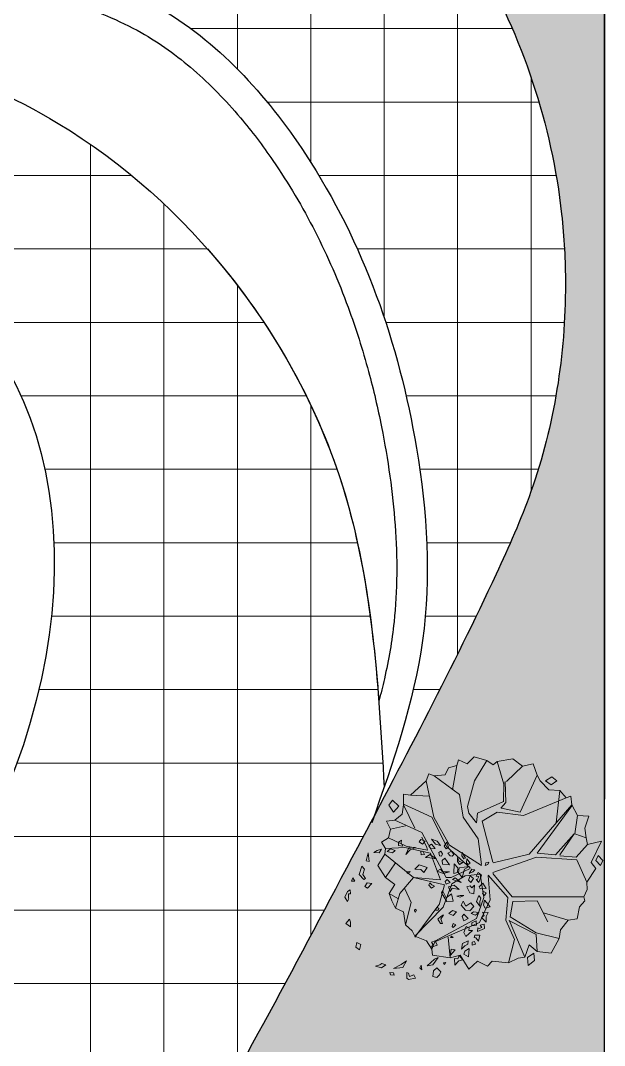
# Model space of a CAD drawing. Header units: inches. Extents: x -12 to 20935469, y -1604 to 24729220.
# Drawn here: x 20897704.7 to 20897800.1, y 24710458.7 to 24710626.2 of the extents above; entities that cross this region are included whole.
import ezdxf

# ---------------------------------------------------------------- set-up
doc = ezdxf.new("R2010")
doc.units = ezdxf.units.IN
doc.header["$LTSCALE"] = 0.03
doc.header["$MEASUREMENT"] = 0
doc.linetypes.add('ACAD_ISO08W100', pattern=[36, 24, -3, 6, -3])
for name, color, linetype, lineweight in [('green_.25', 82, 'Continuous', 0), ('Grid Line', 252, 'Continuous', 18), ('Hatch', 253, 'Continuous', 15), ('hatch-1', 253, 'Continuous', 5), ('ILLUSTR-TREE', 74, 'Continuous', 0), ('Main Wall', 7, 'Continuous', 30), ('wind.', 150, 'Continuous', 20)]:
    doc.layers.add(name, color=color, linetype=linetype, lineweight=lineweight)
doc.styles.add('ATTR', font='romans.shx', dxfattribs={"width": 0.8, "height": 0.7})

# ---------------------------------------------------------------- blocks, each defined once
blk = doc.blocks.new('fff')
at = {"layer": 'Grid Line', "color": 252, "linetype": 'ACAD_ISO08W100', "lineweight": 9, "ltscale": 80, "true_color": 0x939598}
blk.add_line((20832773.78, 24723521.1), (20832773.78, 24724698.78), dxfattribs=at)
blk = doc.blocks.new('GRN1')
at = {"layer": 'ILLUSTR-TREE', "true_color": 0x30441d}
h = blk.add_hatch(color=89, dxfattribs=at)
h.paths.add_polyline_path([(0.2571, -0.0526), (0.2603, -0.0695), (0.2735, -0.0695), (0.2817, -0.0569), (0.2702, -0.059)])
h.paths.add_polyline_path([(0.2406, -0.0821), (0.2308, -0.0927), (0.2357, -0.1137), (0.2472, -0.1011)])
h.paths.add_polyline_path([(0.1897, 0.2148), (0.1848, 0.2064), (0.1914, 0.2), (0.2078, 0.2021)])
h.paths.add_polyline_path([(0.193, 0.1853), (0.1848, 0.1727), (0.1963, 0.1642), (0.2127, 0.1642), (0.1963, 0.1706)])
h.paths.add_polyline_path([(0.1864, 0.1053), (0.2012, 0.1032), (0.2094, 0.1137), (0.1831, 0.1327)])
h.paths.add_polyline_path([(0.2603, 0.0969), (0.2653, 0.0779), (0.285, 0.0611), (0.2768, 0.0842)])
h.paths.add_polyline_path([(0.2078, 0.08), (0.2242, 0.0547), (0.2127, 0.0379), (0.2111, 0.0547)])
h.paths.add_polyline_path([(0.2521, -0.0021), (0.2538, -0.0274), (0.2242, -0.04), (0.2423, -0.0232)])
h.paths.add_polyline_path([(0.2653, 0.0253), (0.2751, 0.0126), (0.2833, 0.019), (0.2768, 0.0358)])
h.paths.add_polyline_path([(0.2373, 0.0274), (0.2357, 0.019), (0.2226, 0.0211), (0.2242, 0.0337)])
h.paths.add_polyline_path([(0.2488, 0.0758), (0.2472, 0.059), (0.2587, 0.0505), (0.2653, 0.0611)])
h.paths.add_polyline_path([(0.2094, 0.1958), (0.2078, 0.1895), (0.2193, 0.1811), (0.2324, 0.1832)])
h.paths.add_polyline_path([(0.2291, 0.1263), (0.2193, 0.1348), (0.2176, 0.1432), (0.2242, 0.1495), (0.2373, 0.1411)])
h.paths.add_polyline_path([(0.2373, 0.099), (0.2275, 0.1053), (0.2176, 0.1011), (0.2193, 0.0927), (0.2324, 0.0905)])
h.paths.add_polyline_path([(0.2538, 0.1284), (0.2472, 0.12), (0.2571, 0.1116), (0.2735, 0.1221)])
h.paths.add_polyline_path([(0.1963, -0.1853), (0.1996, -0.1979), (0.2308, -0.1895)])
h.paths.add_polyline_path([(0.2456, -0.1369), (0.2308, -0.1453), (0.2324, -0.1663), (0.2406, -0.1537)])
h.paths.add_polyline_path([(0.0402, 0.1474), (0.0386, 0.1221), (0.0731, 0.1011), (0.0813, 0.1053), (0.0534, 0.12), (0.0682, 0.1411)])
h.paths.add_polyline_path([(0.0731, 0.278), (0.0616, 0.2716), (0.0698, 0.2632), (0.078, 0.2674)])
h.paths.add_polyline_path([(-0.2275, -0.0884), (-0.2226, -0.0526), (-0.1963, -0.0379), (-0.2111, -0.059)])
h.paths.add_polyline_path([(0.0205, 0.2527), (0.0386, 0.24), (0.0616, 0.2485), (0.0517, 0.2569), (0.0386, 0.2527)])
h.paths.add_polyline_path([(-0.2406, 0.099), (-0.2242, 0.0821), (-0.2357, 0.0695), (-0.2587, 0.0674), (-0.262, 0.0821), (-0.2521, 0.0927)])
h.paths.add_polyline_path([(-0.2324, 0.0232), (-0.2242, 0.0147), (-0.2143, 0.0211)])
h.paths.add_polyline_path([(-0.1307, 0.2358), (-0.1344, 0.2232), (-0.1226, 0.2231), (-0.1198, 0.2319)])
h.paths.add_polyline_path([(-0.1039, 0.2299), (-0.106, 0.2367), (-0.1191, 0.2474), (-0.0951, 0.2536), (-0.0951, 0.2327)])
h.paths.add_polyline_path([(-0.0555, 0.2396), (-0.0585, 0.2217), (-0.0467, 0.2215), (-0.0384, 0.2388)])
h.paths.add_polyline_path([(-0.0771, 0.224), (-0.1, 0.1981), (-0.0846, 0.1897), (-0.0609, 0.1985), (-0.0663, 0.2109), (-0.0766, 0.2096)])
h.paths.add_polyline_path([(-0.216, 0.0442), (-0.2127, 0.0674), (-0.1831, 0.0884), (-0.1897, 0.0737)])
h.paths.add_polyline_path([(-0.1421, 0.0611), (-0.1339, 0.0842), (-0.1174, 0.0758), (-0.1224, 0.0611), (-0.1306, 0.0674)])
h.paths.add_polyline_path([(-0.1812, 0.2081), (-0.1707, 0.1899), (-0.1581, 0.1935), (-0.1472, 0.2104)])
h.paths.add_polyline_path([(-0.2132, 0.1534), (-0.187, 0.1527), (-0.1886, 0.166), (-0.1749, 0.1708), (-0.1924, 0.186), (-0.1969, 0.1696)])
h.paths.add_polyline_path([(-0.15, 0.1808), (-0.1283, 0.1846), (-0.118, 0.2068), (-0.1309, 0.2058), (-0.1372, 0.1936)])
h.paths.add_polyline_path([(-0.1536, 0.1558), (-0.1749, 0.1348), (-0.1503, 0.139)])
h.paths.add_polyline_path([(-0.1043, 0.1474), (-0.1043, 0.1369), (-0.0994, 0.1411)])
h.paths.add_polyline_path([(-0.2028, 0.1179), (-0.2111, 0.1116), (-0.2045, 0.1095)])
h.paths.add_polyline_path([(-0.0205, 0.099), (-0.032, 0.0863), (-0.0485, 0.0969), (-0.0485, 0.1053), (-0.032, 0.099), (-0.014, 0.1095)])
h.paths.add_polyline_path([(0.0189, 0.2295), (0.0008, 0.2127), (0.0041, 0.1958), (0.0238, 0.179), (0.0402, 0.1874), (0.0205, 0.1979), (0.0337, 0.2169)])
h.paths.add_polyline_path([(-0.0287, 0.2064), (-0.0386, 0.1895), (-0.0205, 0.1832), (-0.0123, 0.1895)])
h.paths.add_polyline_path([(-0.0534, 0.1579), (-0.0649, 0.1474), (-0.06, 0.1432), (-0.0485, 0.1474)])
h.paths.add_polyline_path([(0.0178, 0.294), (0.0123, 0.2737), (0.0238, 0.2674), (0.0435, 0.2716)])
h.paths.add_polyline_path([(-0.0435, 0.278), (-0.0255, 0.259), (-0.0172, 0.2695), (-0.0041, 0.2632), (-0.0057, 0.2864), (-0.0205, 0.278)])
h.paths.add_polyline_path([(-0.0808, 0.244), (-0.0685, 0.2712), (-0.0515, 0.2704), (-0.056, 0.254), (-0.0646, 0.2603), (-0.0686, 0.2503), (-0.0653, 0.2447)])
h.paths.add_polyline_path([(0.0041, 0.0021), (-0.0041, -0.0021), (0.0008, -0.0063), (0.0074, -0.0042)])
h.paths.add_polyline_path([(0.0041, 0.0884), (0.0107, 0.0905), (0.0156, 0.0821), (0.0041, 0.0779)])
h.paths.add_polyline_path([(-0.0025, 0.16), (-0.0172, 0.1474), (-0.009, 0.1306), (0.0025, 0.1453)])
h.paths.add_polyline_path([(-0.0057, 0.2485), (-0.0156, 0.2358), (-0.009, 0.219), (-0.0025, 0.2274)])
h.paths.add_polyline_path([(0.0616, 0.1895), (0.055, 0.1748), (0.06, 0.1621), (0.0616, 0.1748)])
h.paths.add_polyline_path([(0.1634, 0.2337), (0.1552, 0.2253), (0.1486, 0.2106), (0.1667, 0.2211)])
h.paths.add_polyline_path([(0.1552, 0.1327), (0.1486, 0.1095), (0.1585, 0.0821), (0.1667, 0.0969), (0.1552, 0.1053)])
h.paths.add_polyline_path([(0.0994, 0.0737), (0.0912, 0.0611), (0.1027, 0.0505), (0.1125, 0.0547), (0.1043, 0.0632)])
h.paths.add_polyline_path([(0.1569, -0.0232), (0.1486, -0.0316), (0.1552, -0.0379)])
h.paths.add_polyline_path([(0.1536, 0.0316), (0.1651, 0.019), (0.1667, -0.0042), (0.1831, 0.0126), (0.1733, 0.0442)])
h.paths.add_polyline_path([(0.1027, 0.2316), (0.0682, 0.2295), (0.0731, 0.2127), (0.0961, 0.2021), (0.101, 0.2148), (0.0928, 0.2211)])
h.paths.add_polyline_path([(0.1289, 0.2274), (0.1142, 0.2169), (0.1224, 0.2085), (0.1404, 0.2148)])
h.paths.add_polyline_path([(0.0862, 0.1706), (0.0912, 0.1432), (0.078, 0.1348), (0.0961, 0.1284), (0.1027, 0.1516)])
h.paths.add_polyline_path([(0.1339, 0.1832), (0.1667, 0.1916), (0.1766, 0.2106), (0.1716, 0.1706), (0.1519, 0.1685)])
h.paths.add_polyline_path([(0.1257, 0.1453), (0.1142, 0.179), (0.1322, 0.1558)])
h.paths.add_polyline_path([(0.1536, 0.1642), (0.1486, 0.1495), (0.1881, 0.1516), (0.1716, 0.1663)])
h.paths.add_polyline_path([(0.1142, 0.1348), (0.1076, 0.12), (0.1174, 0.1158), (0.1257, 0.1242)])
h.paths.add_polyline_path([(0.0879, 0.2548), (0.0912, 0.2611), (0.0895, 0.278), (0.1109, 0.2653), (0.0961, 0.2506)])
h.paths.add_polyline_path([(0.1142, 0.2485), (0.1421, 0.259), (0.1536, 0.2464), (0.1388, 0.2379), (0.1371, 0.2485), (0.1273, 0.2443), (0.1257, 0.2379)])
h.paths.add_polyline_path([(-0.2521, -0.0084), (-0.2653, -0.0021), (-0.2702, -0.0295), (-0.2653, -0.0358), (-0.2423, -0.0358), (-0.2456, -0.0295), (-0.2587, -0.0253)])
h.paths.add_polyline_path([(-0.2538, -0.0863), (-0.2439, -0.0884), (-0.2423, -0.1032), (-0.2521, -0.1011)])
h.paths.add_polyline_path([(0.055, -0.2822), (0.0386, -0.2716), (0.0485, -0.2653), (0.0517, -0.2674), (0.0682, -0.2674), (0.0682, -0.259), (0.0846, -0.2611), (0.078, -0.2716)])
h.paths.add_polyline_path([(-0.1322, -0.219), (-0.1536, -0.2232), (-0.1421, -0.2379), (-0.124, -0.2337)])
h.paths.add_polyline_path([(-0.2176, -0.16), (-0.2242, -0.1369), (-0.2127, -0.12), (-0.2078, -0.1348), (-0.2127, -0.1432)])
h.paths.add_polyline_path([(-0.0485, -0.278), (-0.0616, -0.259), (-0.0435, -0.259), (-0.032, -0.2632)])
h.paths.add_polyline_path([(0.1289, -0.2), (0.1257, -0.2064), (0.1454, -0.2253), (0.1782, -0.2148), (0.1667, -0.2043), (0.1454, -0.2106)])
h.paths.add_polyline_path([(0.1191, -0.2548), (0.1322, -0.2506), (0.1191, -0.2422)])
h.paths.add_polyline_path([(0.1092, -0.1748), (0.0912, -0.1916), (0.0977, -0.2021), (0.1125, -0.1937)])
at = {"layer": 'ILLUSTR-TREE', "color": 89, "true_color": 0x30441d}
for p, q in [((-0.0057, 0.2864), (-0.0205, 0.278)), ((-0.0041, 0.2632), (-0.0057, 0.2864)), ((0.0178, 0.294), (0.0123, 0.2737)), ((0.0435, 0.2716), (0.0178, 0.294)), ((-0.1191, 0.2474), (-0.0951, 0.2536)), ((-0.106, 0.2367), (-0.1191, 0.2474)), ((-0.0951, 0.2536), (-0.0951, 0.2327)), ((-0.0808, 0.244), (-0.0685, 0.2712)), ((-0.0653, 0.2447), (-0.0808, 0.244)), ((-0.0646, 0.2603), (-0.0686, 0.2503)), ((-0.0686, 0.2503), (-0.0653, 0.2447)), ((-0.0685, 0.2712), (-0.0515, 0.2704)), ((-0.056, 0.254), (-0.0646, 0.2603)), ((-0.0515, 0.2704), (-0.056, 0.254)), ((-0.0205, 0.278), (-0.0435, 0.278)), ((-0.0435, 0.278), (-0.0255, 0.259)), ((-0.0255, 0.259), (-0.0172, 0.2695)), ((-0.0172, 0.2695), (-0.0041, 0.2632)), ((-0.0057, 0.2485), (-0.0156, 0.2358)), ((-0.0025, 0.2274), (-0.0057, 0.2485)), ((0.0123, 0.2737), (0.0238, 0.2674)), ((0.0386, 0.2527), (0.0205, 0.2527)), ((0.0205, 0.2527), (0.0386, 0.24)), ((0.0238, 0.2674), (0.0435, 0.2716)), ((0.0517, 0.2569), (0.0386, 0.2527)), ((0.0386, 0.24), (0.0616, 0.2485)), ((0.0616, 0.2485), (0.0517, 0.2569)), ((0.0731, 0.278), (0.0616, 0.2716)), ((0.0616, 0.2716), (0.0698, 0.2632)), ((0.0698, 0.2632), (0.078, 0.2674)), ((0.078, 0.2674), (0.0731, 0.278)), ((0.0879, 0.2548), (0.0912, 0.2611)), ((0.0961, 0.2506), (0.0879, 0.2548)), ((0.0895, 0.278), (0.1109, 0.2653)), ((0.0912, 0.2611), (0.0895, 0.278)), ((0.1109, 0.2653), (0.0961, 0.2506)), ((0.1142, 0.2485), (0.1421, 0.259)), ((0.1257, 0.2379), (0.1142, 0.2485)), ((0.1273, 0.2443), (0.1257, 0.2379)), ((0.1371, 0.2485), (0.1273, 0.2443)), ((0.1388, 0.2379), (0.1371, 0.2485)), ((0.1536, 0.2464), (0.1388, 0.2379)), ((0.1421, 0.259), (0.1536, 0.2464)), ((-0.1472, 0.2104), (-0.1812, 0.2081)), ((-0.1812, 0.2081), (-0.1707, 0.1899)), ((-0.1581, 0.1935), (-0.1472, 0.2104)), ((-0.1309, 0.2058), (-0.1372, 0.1936)), ((-0.1307, 0.2358), (-0.1344, 0.2232)), ((-0.1344, 0.2232), (-0.1226, 0.2231)), ((-0.118, 0.2068), (-0.1309, 0.2058)), ((-0.1198, 0.2319), (-0.1307, 0.2358)), ((-0.1283, 0.1846), (-0.118, 0.2068)), ((-0.1226, 0.2231), (-0.1198, 0.2319)), ((-0.1039, 0.2299), (-0.106, 0.2367)), ((-0.0951, 0.2327), (-0.1039, 0.2299)), ((-0.0771, 0.224), (-0.1, 0.1981)), ((-0.0766, 0.2096), (-0.0771, 0.224)), ((-0.0663, 0.2109), (-0.0766, 0.2096)), ((-0.0609, 0.1985), (-0.0663, 0.2109)), ((-0.0555, 0.2396), (-0.0585, 0.2217)), ((-0.0585, 0.2217), (-0.0467, 0.2215)), ((-0.0384, 0.2388), (-0.0555, 0.2396)), ((-0.0467, 0.2215), (-0.0384, 0.2388)), ((-0.0287, 0.2064), (-0.0386, 0.1895)), ((-0.0123, 0.1895), (-0.0287, 0.2064)), ((-0.0156, 0.2358), (-0.009, 0.219)), ((-0.009, 0.219), (-0.0025, 0.2274)), ((0.0189, 0.2295), (0.0008, 0.2127)), ((0.0008, 0.2127), (0.0041, 0.1958)), ((0.0337, 0.2169), (0.0189, 0.2295)), ((0.0205, 0.1979), (0.0337, 0.2169)), ((0.1027, 0.2316), (0.0682, 0.2295)), ((0.0682, 0.2295), (0.0731, 0.2127)), ((0.0731, 0.2127), (0.0961, 0.2021)), ((0.0928, 0.2211), (0.1027, 0.2316)), ((0.101, 0.2148), (0.0928, 0.2211)), ((0.0961, 0.2021), (0.101, 0.2148)), ((0.1289, 0.2274), (0.1142, 0.2169)), ((0.1142, 0.2169), (0.1224, 0.2085)), ((0.1224, 0.2085), (0.1404, 0.2148)), ((0.1404, 0.2148), (0.1289, 0.2274)), ((0.1552, 0.2253), (0.1486, 0.2106)), ((0.1486, 0.2106), (0.1667, 0.2211)), ((0.1634, 0.2337), (0.1552, 0.2253)), ((0.1667, 0.2211), (0.1634, 0.2337)), ((0.1667, 0.1916), (0.1766, 0.2106)), ((0.1766, 0.2106), (0.1716, 0.1706)), ((0.1897, 0.2148), (0.1848, 0.2064)), ((0.1848, 0.2064), (0.1914, 0.2)), ((0.2078, 0.2021), (0.1897, 0.2148)), ((-0.1969, 0.1696), (-0.2132, 0.1534)), ((-0.1924, 0.186), (-0.1969, 0.1696)), ((-0.1749, 0.1708), (-0.1924, 0.186)), ((-0.1886, 0.166), (-0.1749, 0.1708)), ((-0.187, 0.1527), (-0.1886, 0.166)), ((-0.1707, 0.1899), (-0.1581, 0.1935)), ((-0.1372, 0.1936), (-0.15, 0.1808)), ((-0.15, 0.1808), (-0.1283, 0.1846)), ((-0.1, 0.1981), (-0.0846, 0.1897)), ((-0.0846, 0.1897), (-0.0609, 0.1985)), ((-0.0386, 0.1895), (-0.0205, 0.1832)), ((-0.0205, 0.1832), (-0.0123, 0.1895)), ((0.0041, 0.1958), (0.0238, 0.179)), ((0.0402, 0.1874), (0.0205, 0.1979)), ((0.0238, 0.179), (0.0402, 0.1874)), ((0.0616, 0.1895), (0.055, 0.1748)), ((0.055, 0.1748), (0.06, 0.1621)), ((0.06, 0.1621), (0.0616, 0.1748)), ((0.0616, 0.1748), (0.0616, 0.1895)), ((0.1027, 0.1516), (0.0862, 0.1706)), ((0.0862, 0.1706), (0.0912, 0.1432)), ((0.1142, 0.179), (0.1322, 0.1558)), ((0.1257, 0.1453), (0.1142, 0.179)), ((0.1339, 0.1832), (0.1667, 0.1916)), ((0.1519, 0.1685), (0.1339, 0.1832)), ((0.1536, 0.1642), (0.1486, 0.1495)), ((0.1716, 0.1706), (0.1519, 0.1685)), ((0.1716, 0.1663), (0.1536, 0.1642)), ((0.1881, 0.1516), (0.1716, 0.1663)), ((0.193, 0.1853), (0.1848, 0.1727)), ((0.1848, 0.1727), (0.1963, 0.1642)), ((0.1914, 0.2), (0.2078, 0.2021)), ((0.1963, 0.1706), (0.193, 0.1853)), ((0.2127, 0.1642), (0.1963, 0.1706)), ((0.1963, 0.1642), (0.2127, 0.1642)), ((0.2094, 0.1958), (0.2078, 0.1895)), ((0.2078, 0.1895), (0.2193, 0.1811)), ((0.2324, 0.1832), (0.2094, 0.1958)), ((0.2193, 0.1811), (0.2324, 0.1832)), ((-0.2132, 0.1534), (-0.187, 0.1527)), ((-0.1536, 0.1558), (-0.1749, 0.1348)), ((-0.1749, 0.1348), (-0.1503, 0.139)), ((-0.1503, 0.139), (-0.1536, 0.1558)), ((-0.0994, 0.1411), (-0.1043, 0.1474)), ((-0.1043, 0.1474), (-0.1043, 0.1369)), ((-0.1043, 0.1369), (-0.0994, 0.1411)), ((-0.0534, 0.1579), (-0.0649, 0.1474)), ((-0.0649, 0.1474), (-0.06, 0.1432)), ((-0.06, 0.1432), (-0.0485, 0.1474)), ((-0.0485, 0.1474), (-0.0534, 0.1579)), ((-0.0025, 0.16), (-0.0172, 0.1474)), ((-0.0172, 0.1474), (-0.009, 0.1306)), ((-0.009, 0.1306), (0.0025, 0.1453)), ((0.0025, 0.1453), (-0.0025, 0.16)), ((0.0402, 0.1474), (0.0386, 0.1221)), ((0.0386, 0.1221), (0.0731, 0.1011)), ((0.0682, 0.1411), (0.0402, 0.1474)), ((0.0534, 0.12), (0.0682, 0.1411)), ((0.0912, 0.1432), (0.078, 0.1348)), ((0.078, 0.1348), (0.0961, 0.1284)), ((0.0961, 0.1284), (0.1027, 0.1516)), ((0.1142, 0.1348), (0.1076, 0.12)), ((0.1257, 0.1242), (0.1142, 0.1348)), ((0.1174, 0.1158), (0.1257, 0.1242)), ((0.1322, 0.1558), (0.1257, 0.1453)), ((0.1486, 0.1495), (0.1881, 0.1516)), ((0.1552, 0.1327), (0.1486, 0.1095)), ((0.1552, 0.1053), (0.1552, 0.1327)), ((0.2094, 0.1137), (0.1831, 0.1327)), ((0.1831, 0.1327), (0.1864, 0.1053)), ((0.2176, 0.1432), (0.2242, 0.1495)), ((0.2193, 0.1348), (0.2176, 0.1432)), ((0.2291, 0.1263), (0.2193, 0.1348)), ((0.2242, 0.1495), (0.2373, 0.1411)), ((0.2373, 0.1411), (0.2291, 0.1263)), ((0.2538, 0.1284), (0.2472, 0.12)), ((0.2735, 0.1221), (0.2538, 0.1284)), ((0.2571, 0.1116), (0.2735, 0.1221)), ((-0.262, 0.0821), (-0.2521, 0.0927)), ((-0.2587, 0.0674), (-0.262, 0.0821)), ((-0.2521, 0.0927), (-0.2406, 0.099)), ((-0.2406, 0.099), (-0.2242, 0.0821)), ((-0.2242, 0.0821), (-0.2357, 0.0695)), ((-0.2127, 0.0674), (-0.1831, 0.0884)), ((-0.2028, 0.1179), (-0.2111, 0.1116)), ((-0.2111, 0.1116), (-0.2045, 0.1095)), ((-0.2045, 0.1095), (-0.2028, 0.1179)), ((-0.1831, 0.0884), (-0.1897, 0.0737)), ((-0.1421, 0.0611), (-0.1339, 0.0842)), ((-0.1339, 0.0842), (-0.1174, 0.0758)), ((-0.0485, 0.1053), (-0.032, 0.099)), ((-0.0485, 0.0969), (-0.0485, 0.1053)), ((-0.032, 0.0863), (-0.0485, 0.0969)), ((-0.032, 0.099), (-0.014, 0.1095)), ((-0.0205, 0.099), (-0.032, 0.0863)), ((-0.014, 0.1095), (-0.0205, 0.099)), ((0.0041, 0.0884), (0.0107, 0.0905)), ((0.0041, 0.0779), (0.0041, 0.0884)), ((0.0156, 0.0821), (0.0041, 0.0779)), ((0.0107, 0.0905), (0.0156, 0.0821)), ((0.0813, 0.1053), (0.0534, 0.12)), ((0.0731, 0.1011), (0.0813, 0.1053)), ((0.1076, 0.12), (0.1174, 0.1158)), ((0.1486, 0.1095), (0.1585, 0.0821)), ((0.1667, 0.0969), (0.1552, 0.1053)), ((0.1585, 0.0821), (0.1667, 0.0969)), ((0.1864, 0.1053), (0.2012, 0.1032)), ((0.2012, 0.1032), (0.2094, 0.1137)), ((0.2275, 0.1053), (0.2176, 0.1011)), ((0.2176, 0.1011), (0.2193, 0.0927)), ((0.2193, 0.0927), (0.2324, 0.0905)), ((0.2373, 0.099), (0.2275, 0.1053)), ((0.2324, 0.0905), (0.2373, 0.099)), ((0.2472, 0.12), (0.2571, 0.1116)), ((0.2768, 0.0842), (0.2603, 0.0969)), ((0.2603, 0.0969), (0.2653, 0.0779)), ((0.285, 0.0611), (0.2768, 0.0842)), ((-0.2357, 0.0695), (-0.2587, 0.0674)), ((-0.1897, 0.0737), (-0.216, 0.0442)), ((-0.216, 0.0442), (-0.2127, 0.0674)), ((-0.1306, 0.0674), (-0.1421, 0.0611)), ((-0.1224, 0.0611), (-0.1306, 0.0674)), ((-0.1174, 0.0758), (-0.1224, 0.0611)), ((0.0994, 0.0737), (0.0912, 0.0611)), ((0.0912, 0.0611), (0.1027, 0.0505)), ((0.1043, 0.0632), (0.0994, 0.0737)), ((0.1027, 0.0505), (0.1125, 0.0547)), ((0.1125, 0.0547), (0.1043, 0.0632)), ((0.1733, 0.0442), (0.1536, 0.0316)), ((0.1831, 0.0126), (0.1733, 0.0442)), ((0.2111, 0.0547), (0.2078, 0.08)), ((0.2078, 0.08), (0.2242, 0.0547)), ((0.2127, 0.0379), (0.2111, 0.0547)), ((0.2242, 0.0547), (0.2127, 0.0379)), ((0.2488, 0.0758), (0.2472, 0.059)), ((0.2472, 0.059), (0.2587, 0.0505)), ((0.2653, 0.0611), (0.2488, 0.0758)), ((0.2587, 0.0505), (0.2653, 0.0611)), ((0.2653, 0.0779), (0.285, 0.0611)), ((-0.2143, 0.0211), (-0.2324, 0.0232)), ((-0.2324, 0.0232), (-0.2242, 0.0147)), ((-0.2242, 0.0147), (-0.2143, 0.0211)), ((0.0041, 0.0021), (-0.0041, -0.0021)), ((0.0074, -0.0042), (0.0041, 0.0021)), ((0.1536, 0.0316), (0.1651, 0.019)), ((0.1651, 0.019), (0.1667, -0.0042)), ((0.1667, -0.0042), (0.1831, 0.0126)), ((0.2226, 0.0211), (0.2242, 0.0337)), ((0.2357, 0.019), (0.2226, 0.0211)), ((0.2242, 0.0337), (0.2373, 0.0274)), ((0.2373, 0.0274), (0.2357, 0.019)), ((0.2768, 0.0358), (0.2653, 0.0253)), ((0.2653, 0.0253), (0.2751, 0.0126)), ((0.2751, 0.0126), (0.2833, 0.019)), ((0.2833, 0.019), (0.2768, 0.0358)), ((-0.2653, -0.0021), (-0.2702, -0.0295)), ((-0.2702, -0.0295), (-0.2653, -0.0358)), ((-0.2521, -0.0084), (-0.2653, -0.0021)), ((-0.2653, -0.0358), (-0.2423, -0.0358)), ((-0.2587, -0.0253), (-0.2521, -0.0084)), ((-0.2456, -0.0295), (-0.2587, -0.0253)), ((-0.2423, -0.0358), (-0.2456, -0.0295)), ((-0.2226, -0.0526), (-0.1963, -0.0379)), ((-0.1963, -0.0379), (-0.2111, -0.059)), ((-0.0041, -0.0021), (0.0008, -0.0063)), ((0.0008, -0.0063), (0.0074, -0.0042)), ((0.1569, -0.0232), (0.1486, -0.0316)), ((0.1486, -0.0316), (0.1552, -0.0379)), ((0.1552, -0.0379), (0.1569, -0.0232)), ((0.2242, -0.04), (0.2423, -0.0232)), ((0.2538, -0.0274), (0.2242, -0.04)), ((0.2423, -0.0232), (0.2521, -0.0021)), ((0.2521, -0.0021), (0.2538, -0.0274)), ((-0.2275, -0.0884), (-0.2226, -0.0526)), ((-0.2111, -0.059), (-0.2275, -0.0884)), ((0.2702, -0.059), (0.2571, -0.0526)), ((0.2571, -0.0526), (0.2603, -0.0695)), ((0.2603, -0.0695), (0.2735, -0.0695)), ((0.2817, -0.0569), (0.2702, -0.059)), ((0.2735, -0.0695), (0.2817, -0.0569)), ((-0.2521, -0.1011), (-0.2538, -0.0863)), ((-0.2538, -0.0863), (-0.2439, -0.0884)), ((-0.2423, -0.1032), (-0.2521, -0.1011)), ((-0.2439, -0.0884), (-0.2423, -0.1032)), ((-0.2242, -0.1369), (-0.2127, -0.12)), ((-0.2127, -0.12), (-0.2078, -0.1348)), ((0.2406, -0.0821), (0.2308, -0.0927)), ((0.2308, -0.0927), (0.2357, -0.1137)), ((0.2357, -0.1137), (0.2472, -0.1011)), ((0.2472, -0.1011), (0.2406, -0.0821)), ((-0.2176, -0.16), (-0.2242, -0.1369)), ((-0.2127, -0.1432), (-0.2176, -0.16)), ((-0.2078, -0.1348), (-0.2127, -0.1432)), ((0.2456, -0.1369), (0.2308, -0.1453)), ((0.2308, -0.1453), (0.2324, -0.1663)), ((0.2324, -0.1663), (0.2406, -0.1537)), ((0.2406, -0.1537), (0.2456, -0.1369)), ((0.1092, -0.1748), (0.0912, -0.1916)), ((0.0912, -0.1916), (0.0977, -0.2021)), ((0.0977, -0.2021), (0.1125, -0.1937)), ((0.1125, -0.1937), (0.1092, -0.1748)), ((0.1289, -0.2), (0.1257, -0.2064)), ((0.1454, -0.2106), (0.1289, -0.2)), ((0.2308, -0.1895), (0.1963, -0.1853)), ((0.1963, -0.1853), (0.1996, -0.1979)), ((0.1996, -0.1979), (0.2308, -0.1895)), ((-0.1322, -0.219), (-0.1536, -0.2232)), ((-0.1536, -0.2232), (-0.1421, -0.2379)), ((-0.1421, -0.2379), (-0.124, -0.2337)), ((-0.124, -0.2337), (-0.1322, -0.219)), ((0.1191, -0.2422), (0.1191, -0.2548)), ((0.1322, -0.2506), (0.1191, -0.2422)), ((0.1257, -0.2064), (0.1454, -0.2253)), ((0.1667, -0.2043), (0.1454, -0.2106)), ((0.1454, -0.2253), (0.1782, -0.2148)), ((0.1782, -0.2148), (0.1667, -0.2043)), ((-0.0616, -0.259), (-0.0435, -0.259)), ((-0.0485, -0.278), (-0.0616, -0.259)), ((-0.032, -0.2632), (-0.0485, -0.278)), ((-0.0435, -0.259), (-0.032, -0.2632)), ((0.0386, -0.2716), (0.0485, -0.2653)), ((0.055, -0.2822), (0.0386, -0.2716)), ((0.0485, -0.2653), (0.0517, -0.2674)), ((0.0517, -0.2674), (0.0682, -0.2674)), ((0.078, -0.2716), (0.055, -0.2822)), ((0.0682, -0.259), (0.0846, -0.2611)), ((0.0682, -0.2674), (0.0682, -0.259)), ((0.0846, -0.2611), (0.078, -0.2716)), ((0.1191, -0.2548), (0.1322, -0.2506))]:
    blk.add_line(p, q, dxfattribs=at)
blk = doc.blocks.new('TREE_009')
at = {"layer": 'ILLUSTR-TREE'}
for p, q in [((-12174.22, 13910.26), (-12175.66, 13905.24)), ((-12166.65, 13906.74), (-12174.22, 13910.26)), ((-12160.46, 13912.91), (-12166.65, 13906.74)), ((-12149.34, 13909.54), (-12160.46, 13912.91)), ((-12126.77, 13911.14), (-12140.45, 13908.76)), ((-12118.31, 13904.71), (-12126.77, 13911.14)), ((-12183.16, 13903.21), (-12185.91, 13897.04)), ((-12175.66, 13905.24), (-12183.16, 13903.21)), ((-12179.51, 13884.08), (-12175.66, 13905.24)), ((-12149.34, 13909.54), (-12160.26, 13891.83)), ((-12143.96, 13905.85), (-12149.34, 13909.54)), ((-12140.45, 13908.76), (-12143.96, 13905.85)), ((-12140.45, 13908.76), (-12134.4, 13889.01)), ((-12132.06, 13891.31), (-12118.31, 13904.71)), ((-12108.88, 13906.74), (-12118.31, 13904.71)), ((-12105.24, 13896.77), (-12108.88, 13906.74)), ((-12200.35, 13897.92), (-12202.62, 13891.83)), ((-12195.47, 13896.07), (-12200.35, 13897.92)), ((-12185.91, 13897.04), (-12195.47, 13896.07)), ((-12195.47, 13896.07), (-12173.46, 13879.85)), ((-12120.09, 13864.33), (-12105.24, 13896.77)), ((-12102.7, 13891.75), (-12105.24, 13896.77)), ((-12097.95, 13891.83), (-12092.45, 13895.36)), ((-12092.45, 13895.36), (-12088.05, 13891.83)), ((-12202.62, 13891.83), (-12216.38, 13879.14)), ((-12196.02, 13860.09), (-12202.62, 13891.83)), ((-12160.26, 13891.83), (-12166.31, 13869.26)), ((-12134.95, 13873.5), (-12134.4, 13890.42)), ((-12133.3, 13891.13), (-12132.75, 13872.79)), ((-12095.13, 13883.81), (-12102.7, 13891.75)), ((-12093, 13888.31), (-12097.95, 13891.83)), ((-12085.43, 13883.37), (-12095.13, 13883.81)), ((-12088.05, 13891.83), (-12093, 13888.31)), ((-12085.43, 13883.37), (-12088.74, 13855.16)), ((-12079.93, 13877.02), (-12085.43, 13883.37)), ((-12231.99, 13875), (-12235.43, 13870.59)), ((-12226.48, 13869.71), (-12231.99, 13875)), ((-12222.36, 13880.28), (-12222.43, 13870.68)), ((-12216.38, 13879.14), (-12222.36, 13880.28)), ((-12199.87, 13878.43), (-12216.38, 13879.14)), ((-12173.46, 13879.85), (-12170.16, 13860.09)), ((-12117.34, 13861.51), (-12079.93, 13877.02)), ((-12075.87, 13878.52), (-12079.93, 13877.02)), ((-12074.98, 13870.68), (-12075.87, 13878.52)), ((-12235.43, 13870.59), (-12231.3, 13864.41)), ((-12231.3, 13864.41), (-12226.48, 13869.71)), ((-12222.43, 13870.68), (-12223.73, 13862.65)), ((-12197.67, 13860.09), (-12222.43, 13871.38)), ((-12222.43, 13870.68), (-12212.52, 13850.22)), ((-12166.31, 13869.26), (-12165.21, 13863.62)), ((-12157.51, 13863.62), (-12135.5, 13873.5)), ((-12132.75, 13872.79), (-12137.15, 13867.85)), ((-12136.6, 13867.85), (-12120.09, 13864.33)), ((-12112.39, 13827.65), (-12074.98, 13870.68)), ((-12074.98, 13869.97), (-12105.24, 13828.35)), ((-12070.03, 13861.51), (-12074.98, 13870.68)), ((-12230.13, 13857.27), (-12237.49, 13856.48)), ((-12237.49, 13856.48), (-12233.98, 13849.52)), ((-12223.73, 13862.65), (-12230.13, 13857.27)), ((-12206.47, 13846.69), (-12230.13, 13857.27)), ((-12184.47, 13834), (-12197.67, 13860.09)), ((-12182.26, 13835.41), (-12196.02, 13860.09)), ((-12170.16, 13860.09), (-12156.96, 13841.05)), ((-12165.21, 13863.62), (-12158.61, 13855.16)), ((-12158.61, 13855.16), (-12157.51, 13863.62)), ((-12153.66, 13856.57), (-12140.45, 13864.33)), ((-12144.3, 13820.6), (-12153.66, 13856.57)), ((-12140.45, 13864.33), (-12117.34, 13861.51)), ((-12072.23, 13845.28), (-12070.03, 13861.51)), ((-12060.06, 13860.89), (-12070.03, 13861.51)), ((-12063.49, 13850.31), (-12060.06, 13860.89)), ((-12233.98, 13849.52), (-12235.63, 13841.76)), ((-12220.78, 13852.34), (-12233.98, 13849.52)), ((-12062.33, 13841.76), (-12063.49, 13850.31)), ((-12235.63, 13841.76), (-12241.62, 13837.97)), ((-12235.63, 13841.76), (-12220.23, 13834.7)), ((-12185.02, 13807.2), (-12206.47, 13846.69)), ((-12202.07, 13833.29), (-12206.47, 13842.46)), ((-12156.96, 13841.05), (-12154.21, 13818.48)), ((-12089.29, 13826.94), (-12072.78, 13845.28)), ((-12072.78, 13845.28), (-12085.43, 13826.94)), ((-12072.23, 13845.28), (-12062.33, 13841.76)), ((-12061.23, 13836.11), (-12062.33, 13841.76)), ((-12049.05, 13838.85), (-12061.23, 13836.11)), ((-12057.99, 13820.33), (-12049.05, 13838.85)), ((-12241.62, 13837.97), (-12238.38, 13832.59)), ((-12238.38, 13832.59), (-12238.93, 13827.65)), ((-12221.33, 13833.29), (-12238.38, 13832.59)), ((-12198.77, 13828.35), (-12221.33, 13833.29)), ((-12220.23, 13834.7), (-12201.52, 13831.18)), ((-12201.52, 13831.18), (-12202.07, 13833.29)), ((-12164.11, 13815.66), (-12184.47, 13834)), ((-12154.21, 13817.78), (-12182.26, 13835.41)), ((-12071.13, 13824.83), (-12061.23, 13836.11)), ((-12238.93, 13827.65), (-12245.05, 13817.69)), ((-12213.63, 13807.2), (-12238.93, 13827.65)), ((-12189.97, 13805.08), (-12198.77, 13828.35)), ((-12147.6, 13820.6), (-12150.36, 13819.89)), ((-12148.7, 13818.48), (-12147.6, 13820.6)), ((-12144.3, 13811.43), (-12105.79, 13824.83)), ((-12143.75, 13819.89), (-12112.39, 13827.65)), ((-12105.79, 13824.83), (-12070.58, 13822.71)), ((-12105.24, 13828.35), (-12089.29, 13826.94)), ((-12085.43, 13826.24), (-12071.13, 13824.83)), ((-12070.58, 13822.71), (-12061.78, 13802.96)), ((-12053.87, 13815.04), (-12057.99, 13820.33)), ((-12051.8, 13826.5), (-12053.87, 13822.1)), ((-12053.87, 13822.1), (-12049.74, 13817.69)), ((-12047.68, 13822.1), (-12051.8, 13826.5)), ((-12049.74, 13817.69), (-12047.68, 13822.1)), ((-12245.05, 13817.69), (-12238.38, 13807.2)), ((-12229.58, 13819.89), (-12238.38, 13807.2)), ((-12164.11, 13814.95), (-12180.61, 13807.2)), ((-12150.36, 13819.89), (-12150.9, 13817.78)), ((-12150.9, 13817.78), (-12148.7, 13818.48)), ((-12061.78, 13802.96), (-12053.87, 13815.04)), ((-12238.38, 13807.2), (-12229.92, 13800.94)), ((-12213.63, 13807.2), (-12225.73, 13793.09)), ((-12186.67, 13800.85), (-12213.63, 13807.2)), ((-12213.07, 13807.2), (-12189.97, 13805.08)), ((-12180.61, 13807.2), (-12185.02, 13807.2)), ((-12168.51, 13808.61), (-12180.06, 13801.55)), ((-12155.31, 13810.02), (-12168.51, 13808.61)), ((-12155.31, 13810.02), (-12152.01, 13789.56)), ((-12148.15, 13809.31), (-12131.1, 13789.56)), ((-12148.15, 13808.61), (-12146.5, 13787.45)), ((-12144.3, 13810.72), (-12127.25, 13790.27)), ((-12061.43, 13796.53), (-12061.78, 13802.96)), ((-12229.92, 13800.94), (-12235.08, 13793.09)), ((-12221.33, 13797.32), (-12215.83, 13785.33)), ((-12191.07, 13783.21), (-12186.67, 13800.85)), ((-12180.06, 13801.55), (-12187.77, 13781.1)), ((-12064.53, 13790.27), (-12061.43, 13796.53)), ((-12227.38, 13788.86), (-12235.08, 13793.09)), ((-12235.08, 13793.09), (-12232.68, 13786.83)), ((-12232.68, 13786.83), (-12229.58, 13780.39)), ((-12225.73, 13793.09), (-12229.58, 13780.39)), ((-12215.83, 13785.33), (-12220.78, 13765.58)), ((-12152.01, 13789.56), (-12158.61, 13771.22)), ((-12146.5, 13787.45), (-12155.86, 13767.7)), ((-12131.1, 13789.56), (-12132.75, 13769.81)), ((-12126.7, 13786.04), (-12128.9, 13772.63)), ((-12127.25, 13790.27), (-12064.53, 13790.27)), ((-12126.7, 13786.04), (-12105.24, 13786.74)), ((-12105.24, 13786.74), (-12095.89, 13768.4)), ((-12068.31, 13781.54), (-12063.49, 13786.83)), ((-12063.49, 13786.83), (-12064.53, 13790.27)), ((-12229.58, 13780.39), (-12222.36, 13777.13)), ((-12222.36, 13777.13), (-12220.78, 13765.58)), ((-12212.52, 13755), (-12191.62, 13783.21)), ((-12187.77, 13781.1), (-12212.52, 13755.71)), ((-12099.74, 13776.16), (-12078.28, 13769.81)), ((-12070.37, 13770.96), (-12068.31, 13781.54)), ((-12158.61, 13771.22), (-12194.92, 13751.47)), ((-12155.86, 13767.7), (-12194.92, 13750.77)), ((-12132.75, 13769.81), (-12125.05, 13752.89)), ((-12130, 13769.81), (-12116.24, 13737.37)), ((-12129.45, 13769.11), (-12106.34, 13757.12)), ((-12128.9, 13772.63), (-12106.34, 13758.53)), ((-12084.81, 13761.26), (-12078.28, 13769.81)), ((-12078.28, 13769.81), (-12070.37, 13770.96)), ((-12220.78, 13765.58), (-12214.79, 13760.38)), ((-12214.79, 13760.38), (-12212.52, 13755.71)), ((-12106.34, 13758.53), (-12085.98, 13753.59)), ((-12085.98, 13753.59), (-12084.81, 13761.26)), ((-12212.52, 13755.71), (-12202.42, 13751.56)), ((-12202.42, 13751.56), (-12197.67, 13744.42)), ((-12194.92, 13750.77), (-12197.67, 13744.42)), ((-12183.37, 13755), (-12181.71, 13736.66)), ((-12125.05, 13752.89), (-12130.55, 13732.43)), ((-12106.34, 13757.12), (-12105.24, 13742.31)), ((-12093.07, 13740.98), (-12085.98, 13753.59)), ((-12197.67, 13744.42), (-12196.91, 13739.22)), ((-12116.24, 13737.37), (-12112.32, 13748.04)), ((-12108.27, 13740.72), (-12113.77, 13737.19)), ((-12112.32, 13748.04), (-12105.24, 13742.31)), ((-12107.72, 13734.37), (-12108.27, 13740.72)), ((-12105.24, 13742.31), (-12093.07, 13740.98)), ((-12196.91, 13739.22), (-12181.71, 13736.66)), ((-12181.71, 13736.66), (-12172.84, 13739.22)), ((-12172.84, 13739.22), (-12165.28, 13726.88)), ((-12165.28, 13726.88), (-12157.71, 13733.93)), ((-12157.71, 13733.93), (-12148.77, 13729.52)), ((-12148.77, 13729.52), (-12144.65, 13733.93)), ((-12144.65, 13733.93), (-12130.55, 13732.43)), ((-12130.55, 13732.43), (-12121.95, 13736.57)), ((-12121.95, 13736.57), (-12116.24, 13737.37)), ((-12113.77, 13737.19), (-12113.22, 13730.14)), ((-12113.22, 13730.14), (-12107.72, 13734.37))]:
    blk.add_line(p, q, dxfattribs=at)
at = {"layer": 'ILLUSTR-TREE', "style": 'ATTR', "width": 0.8, "flags": 9}
blk.add_attdef('ESTCODE', (-12147.6, 13820.6), '', height=1.05, dxfattribs=at)

msp = doc.modelspace()

# ---------------------------------------------------------------- hatches: boundary and pattern name
at = {"layer": 'green_.25', "lineweight": 18}
h = msp.add_hatch(dxfattribs=at)
h.set_pattern_fill('AR-SAND', color=256, scale=5, angle=360)
h.set_pattern_definition([(37.5, (54175.3075, 3429.13), (-0.3149667905, 9.634118845), [0, -7.6, 0, -8.5, 0, -8.125]), (7.5, (54175.307, 3429.13), (8.8488835263, 14.110730326), [0, -4.1, 0, -6.85, 0, -2.625]), (327.5, (54169.1575, 3429.13), (15.5707093088, 0.0282952677), [0, -2.5, 0, -9, 0, -11.75]), (317.5, (54169.157, 3429.13), (15.030633023, 4.3883778247), [0, -1.25, 0, -5.9, 0, -6.75])])
edge = h.paths.add_edge_path()
edge.add_line((20897800.12, 24710722.84), (20897790.12, 24710723))
edge.add_line((20897790.12, 24710723), (20897790.12, 24710732.84))
edge.add_line((20897790.12, 24710732.84), (20897620.96, 24710732.84))
edge.add_spline(control_points=[(20897620.96, 24710732.84), (20897631.56, 24710722.84), (20897651.8, 24710703.75), (20897686.52, 24710688.02), (20897720.96, 24710685.21), (20897747.36, 24710671.73), (20897767.09, 24710654.13), (20897784.46, 24710630.35), (20897792.75, 24710605.39), (20897794.34, 24710575.51), (20897791.16, 24710555.09), (20897777.63, 24710524.91), (20897758.01, 24710487.72), (20897740.34, 24710454.51), (20897725.03, 24710427.81), (20897729.66, 24710410.89), (20897740.35, 24710391.54), (20897750.28, 24710383.23), (20897756.7, 24710377.85)], knot_values=[0.017867, 0.017867, 0.017867, 0.017867, 43.554295, 83.160196, 111.305698, 146.347364, 169.598441, 190.192176, 234.215213, 245.626706, 279.999401, 294.635057, 344.735937, 406.07088, 407.706442, 436.81212, 450.261859, 474.954763, 474.954763, 474.954763, 474.954763], degree=3, periodic=0)
edge.add_line((20897756.7, 24710377.85), (20897790.12, 24710377.85))
edge.add_line((20897790.12, 24710377.85), (20897790.12, 24710388.84))
edge.add_line((20897790.12, 24710388.84), (20897800.12, 24710388.84))
edge.add_line((20897800.12, 24710388.84), (20897800.12, 24710722.84))

# ---------------------------------------------------------------- linework, layer by layer
for p, q in [((20897800.12, 24710722.84), (20897800.12, 24710498.95)), ((20897800.12, 24710388.84), (20897800.12, 24710722.84))]:
    msp.add_line(p, q)
msp.add_ellipse((20897649.69, 24710515.62), major_axis=(37.29, 68.92), ratio=0.691431)
for points in [[(20897485.2, 24710733.34), (20897483.15, 24710715.52), (20897490.69, 24710680.91), (20897511.55, 24710648.38), (20897535.41, 24710630.17), (20897566.87, 24710619.37), (20897600.7, 24710619.69), (20897624.7, 24710628.34), (20897654.41, 24710637.72), (20897695.52, 24710637.77), (20897726.98, 24710628.49), (20897751.25, 24710604.35), (20897769.39, 24710556.32), (20897770.39, 24710524.91), (20897762.08, 24710495.11)], [(20897616.9, 24710624.95), (20897662.64, 24710624.95), (20897710.85, 24710609.37), (20897756.75, 24710551.84), (20897764.11, 24710500.94)]]:
    msp.add_spline(points, degree=3)
for points, knots in [([(20897620.95, 24710732.86), (20897631.55, 24710722.85), (20897651.79, 24710703.75), (20897686.52, 24710688.02), (20897720.96, 24710685.21), (20897747.36, 24710671.73), (20897767.09, 24710654.13), (20897784.46, 24710630.35), (20897792.75, 24710605.39), (20897794.34, 24710575.51), (20897791.16, 24710555.09), (20897777.63, 24710524.91), (20897758.01, 24710487.72), (20897740.34, 24710454.51), (20897725.03, 24710427.81), (20897729.66, 24710410.89), (20897740.35, 24710391.54), (20897750.28, 24710383.23), (20897756.7, 24710377.85)], [0, 0, 0, 0, 43.554295, 83.160196, 111.305698, 146.347364, 169.598441, 190.192176, 234.215213, 245.626706, 279.999401, 294.635057, 344.735937, 406.07088, 407.706442, 436.81212, 450.261859, 474.954763, 474.954763, 474.954763, 474.954763]), ([(20897631.46, 24710625.66), (20897631.59, 24710625.71), (20897631.71, 24710625.75), (20897635.21, 24710627.1), (20897638.58, 24710628.32), (20897644.86, 24710630.32), (20897647.77, 24710631.14), (20897652.34, 24710632.22), (20897654.01, 24710632.57), (20897657.34, 24710633.16), (20897659.02, 24710633.42), (20897664.08, 24710634.03), (20897667.5, 24710634.27), (20897674.07, 24710634.42), (20897677.22, 24710634.37), (20897682.9, 24710634.08), (20897685.43, 24710633.89), (20897689.95, 24710633.44), (20897691.95, 24710633.2), (20897695.52, 24710632.73), (20897697.09, 24710632.5), (20897700.2, 24710632.01), (20897701.74, 24710631.74), (20897706.32, 24710630.85), (20897709.3, 24710630.14), (20897714.45, 24710628.61), (20897716.66, 24710627.83), (20897720.73, 24710626.13), (20897722.61, 24710625.22), (20897727.41, 24710622.5), (20897730.27, 24710620.44), (20897735.68, 24710615.75), (20897738.23, 24710613.12), (20897742.48, 24710608.08), (20897744.25, 24710605.74), (20897747.2, 24710601.46), (20897748.41, 24710599.55), (20897750.72, 24710595.67), (20897751.8, 24710593.7), (20897754.87, 24710587.69), (20897756.66, 24710583.56), (20897759.49, 24710575.89), (20897760.6, 24710572.38), (20897762.37, 24710565.84), (20897763.07, 24710562.83), (20897764.21, 24710557.12), (20897764.66, 24710554.44), (20897765.42, 24710549.07), (20897765.71, 24710546.39), (20897766.29, 24710538.38), (20897766.27, 24710533.09), (20897765.56, 24710526.37), (20897765.34, 24710524.83), (20897764.82, 24710521.74), (20897764.5, 24710520.2), (20897763.87, 24710517.42), (20897763.57, 24710516.19), (20897763.24, 24710514.96)], [219.914893, 219.914893, 219.914893, 219.914893, 220.324097, 220.324097, 231.297781, 231.297781, 240.763971, 240.763971, 246.167085, 246.167085, 251.570199, 251.570199, 262.376427, 262.376427, 272.144324, 272.144324, 279.892018, 279.892018, 285.986209, 285.986209, 290.764394, 290.764394, 295.542579, 295.542579, 305.098949, 305.098949, 312.640735, 312.640735, 319.563927, 319.563927, 331.131805, 331.131805, 342.699684, 342.699684, 351.773406, 351.773406, 358.78449, 358.78449, 365.795574, 365.795574, 379.817741, 379.817741, 391.235257, 391.235257, 400.794294, 400.794294, 409.13663, 409.13663, 417.478966, 417.478966, 434.163639, 434.163639, 439.196724, 439.196724, 444.229808, 444.229808, 448.222832, 448.222832, 448.222832, 448.222832]), ([(20897735.24, 24710588.86), (20897744.83, 24710578), (20897758.92, 24710553.95), (20897762.29, 24710527.52), (20897763.24, 24710514.96)], [127.708387, 127.708387, 127.708387, 127.708387, 170.004607, 207.524254, 207.524254, 207.524254, 207.524254])]:
    msp.add_open_spline(points, degree=3, knots=knots)
at = {"layer": 'Hatch'}
msp.add_line((20897462.27, 24710600.86), (20897722.84, 24710600.86), dxfattribs=at)
at = {"layer": 'hatch-1'}
for p, q in [((20897800.12, 24710723), (20897800.12, 24710388.84)), ((20897740.12, 24710674.72), (20897740.12, 24710618.25)), ((20897752.12, 24710666.76), (20897752.12, 24710603.01)), ((20897764.12, 24710656.16), (20897764.12, 24710577.64)), ((20897776.12, 24710641.32), (20897776.12, 24710522.68)), ((20897732.53, 24710624.86), (20897785.05, 24710624.86)), ((20897788.12, 24710616.89), (20897788.12, 24710549.29)), ((20897744.99, 24710612.86), (20897789.4, 24710612.86)), ((20897800.12, 24710612.86), (20897800.12, 24710612.86)), ((20897716.12, 24710605.95), (20897716.12, 24710377.85)), ((20897753.45, 24710600.86), (20897792.21, 24710600.86)), ((20897800.12, 24710600.86), (20897800.12, 24710600.86)), ((20897728.12, 24710596.21), (20897728.12, 24710431.75)), ((20897459.58, 24710588.86), (20897735.24, 24710588.86)), ((20897759.73, 24710588.86), (20897793.57, 24710588.86)), ((20897800.12, 24710588.86), (20897800.12, 24710588.86)), ((20897740.12, 24710582.94), (20897740.12, 24710454.5)), ((20897696.86, 24710576.86), (20897744.46, 24710576.86)), ((20897764.38, 24710576.86), (20897793.55, 24710576.86)), ((20897800.12, 24710576.86), (20897800.12, 24710576.86)), ((20897704.77, 24710564.86), (20897751.39, 24710564.86)), ((20897767.71, 24710564.86), (20897792.17, 24710564.86)), ((20897800.12, 24710564.86), (20897800.12, 24710564.86)), ((20897752.12, 24710563.35), (20897752.12, 24710476.69)), ((20897708.68, 24710552.86), (20897756.41, 24710552.86)), ((20897769.93, 24710552.86), (20897789.3, 24710552.86)), ((20897800.12, 24710552.86), (20897800.12, 24710552.86)), ((20897710.14, 24710540.86), (20897759.75, 24710540.86)), ((20897771.07, 24710540.86), (20897784.73, 24710540.86)), ((20897709.73, 24710528.86), (20897761.83, 24710528.86)), ((20897770.84, 24710528.86), (20897779.14, 24710528.86)), ((20897707.69, 24710516.86), (20897763.09, 24710516.86)), ((20897768.87, 24710516.86), (20897773.2, 24710516.86)), ((20897704.1, 24710504.86), (20897763.89, 24710504.86)), ((20897698.92, 24710492.86), (20897760.7, 24710492.86)), ((20897691.93, 24710480.86), (20897754.33, 24710480.86)), ((20897682.58, 24710468.86), (20897747.92, 24710468.86))]:
    msp.add_line(p, q, dxfattribs=at)
at = {"layer": 'Main Wall', "lineweight": 30}
msp.add_line((20897800.12, 24710388.84), (20897800.12, 24710722.84), dxfattribs=at)
at = {"layer": 'Main Wall'}
msp.add_line((20897800.12, 24710388.84), (20897800.12, 24710722.84), dxfattribs=at)

# ---------------------------------------------------------------- block references
at = {"layer": 'ILLUSTR-TREE', "xscale": 0.1864712034882235, "yscale": 0.1864712034882235, "zscale": 0.1864712034882235}
msp.add_blockref('TREE_009', (20900046.41, 24707911.54), dxfattribs=at)
at = {"layer": 'ILLUSTR-TREE', "xscale": -41.25610748431738, "yscale": 41.25610748431738, "zscale": 41.25610748431738, "rotation": 270}
msp.add_blockref('GRN1', (20897769.31, 24710480.67), dxfattribs=at)
at = {"layer": 'wind.', "lineweight": 5}
msp.add_blockref('fff', (65026.34, -13272.74), dxfattribs=at)

doc.saveas('drawing.dxf')
